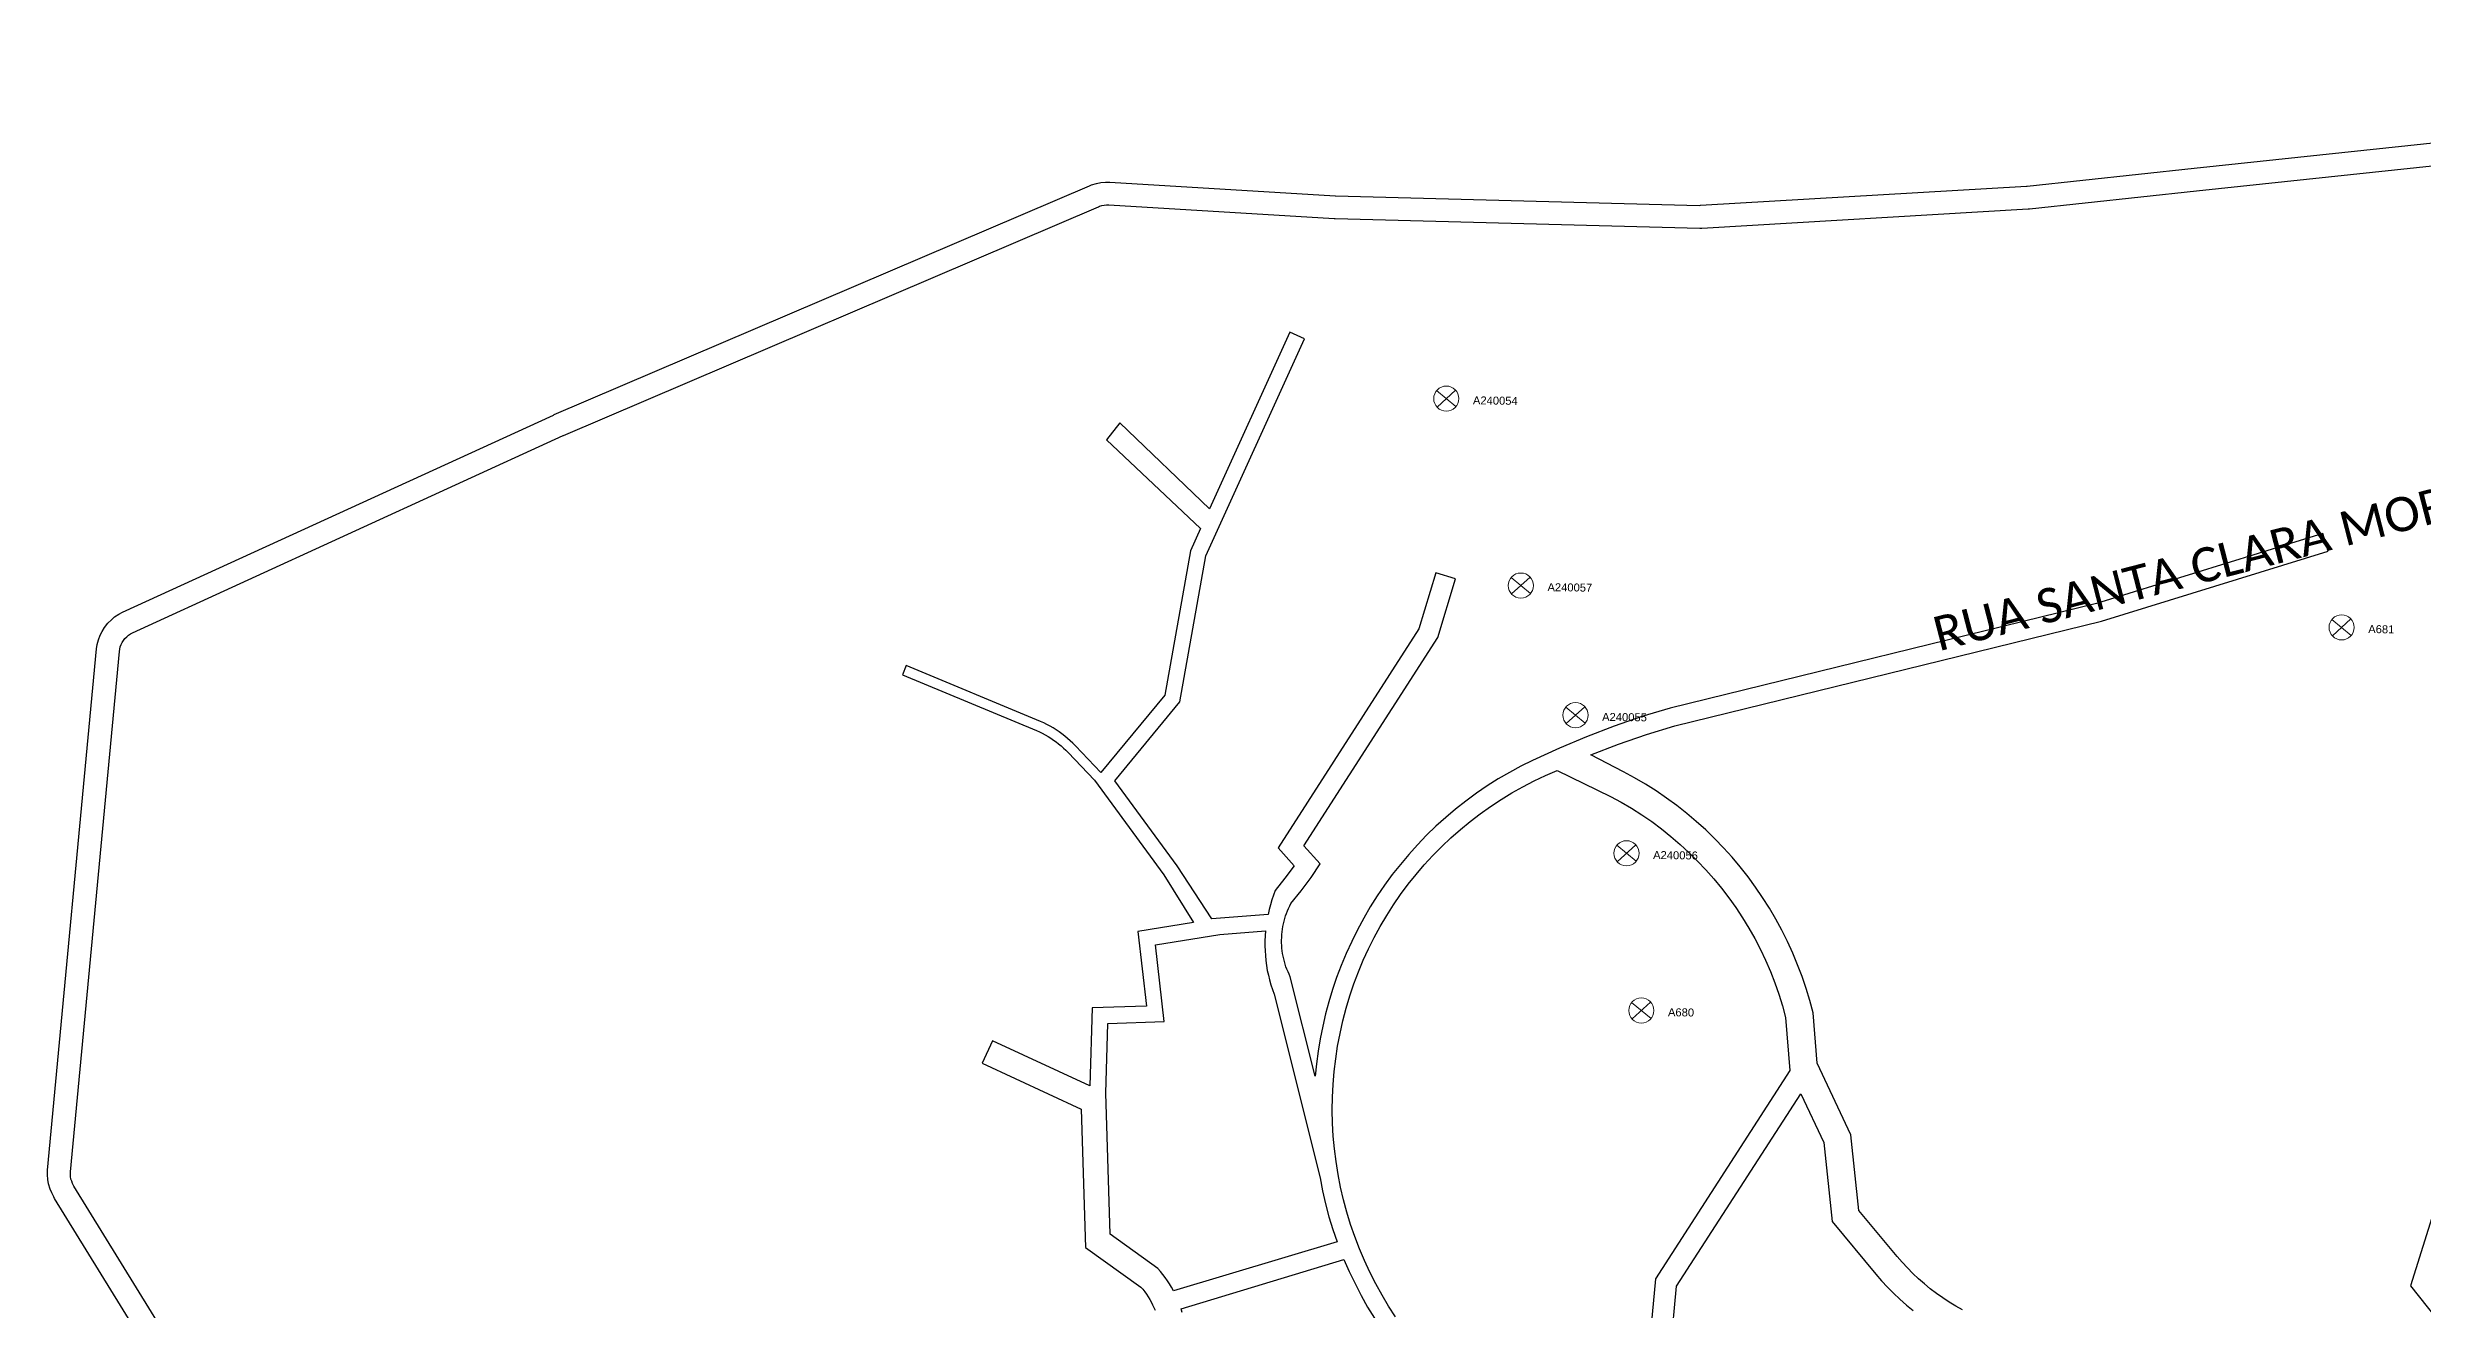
# Model space of a CAD drawing. Header units: millimetres. Extents: x 676447 to 689606, y 7455628 to 7463967.
# Drawn here: x 687349.9 to 687557.6, y 7459798.7 to 7459909.1 of the extents above; entities that cross this region are included whole.
import ezdxf

# ---------------------------------------------------------------- set-up
doc = ezdxf.new("R2010")
doc.units = ezdxf.units.MM
doc.header["$LTSCALE"] = 0.1
doc.header["$MEASUREMENT"] = 0
doc.linetypes.add('PHANTOM2', pattern=[1.25, 0.625, -0.125, 0.125, -0.125, 0.125, -0.125])
doc.layers.add('10.4-Postes', color=1, linetype='Continuous', lineweight=0)
for name, color, linetype in [('LEGENDAS_INFRAESTRUTURAS', 7, 'Continuous'), ('MUB_MEIOFIO', 7, 'Continuous'), ('MUB_QUADRAS', 7, 'Continuous'), ('MUB_SEGMENTO', 7, 'Continuous'), ('NOS_DE_INFRAESTRUTURA', 7, 'Continuous')]:
    doc.layers.add(name, color=color, linetype=linetype)
doc.styles.add('Legend', font='calibri.ttf')
doc.styles.get("Standard").update_dxf_attribs({"font": 'arial.ttf'})

# ---------------------------------------------------------------- blocks, each defined once
blk = doc.blocks.new('PTPT')
at = {"layer": '10.4-Postes', "color": 1, "linetype": 'PHANTOM2'}
for points in [[(-0.0000079, 0.0000104), (0.0000075, -0.000002)], [(0.000007, 0.0000109), (-0.0000074, -0.0000025)]]:
    blk.add_lwpolyline(points, dxfattribs=at)
at = {"layer": '10.4-Postes', "color": 1}
blk.add_circle((-0.0000002, 0.0000042), 0.00000987, dxfattribs=at)

msp = doc.modelspace()

# ---------------------------------------------------------------- linework, layer by layer
at = {"layer": 'MUB_MEIOFIO', "linetype": 'Continuous'}
msp.add_lwpolyline([(687372.14, 7459773.3), (687350.51, 7459808.42), (687350.43, 7459808.54), (687350.25, 7459808.9), (687350.12, 7459809.23), (687349.98, 7459809.68), (687349.92, 7459810.08), (687349.89, 7459810.48), (687349.9, 7459810.88), (687354.18, 7459856.51), (687354.23, 7459856.88), (687354.34, 7459857.31), (687354.5, 7459857.71), (687354.67, 7459858.04), (687354.88, 7459858.38), (687355.17, 7459858.77), (687355.47, 7459859.04), (687355.76, 7459859.3), (687356.13, 7459859.54), (687356.45, 7459859.71), (687394.13, 7459876.97), (687394.19, 7459877.01), (687441.02, 7459897.03), (687441.21, 7459897.12), (687441.63, 7459897.24), (687442.02, 7459897.32), (687442.42, 7459897.36), (687442.79, 7459897.36), (687462.5, 7459896.16), (687462.53, 7459896.16), (687494.39, 7459895.32), (687494.47, 7459895.33), (687522.98, 7459897), (687523.03, 7459897.01), (687537.64, 7459898.58), (687637.14, 7459909.14)], dxfattribs=at)
at = {"layer": 'MUB_QUADRAS', "linetype": 'Continuous'}
for points in [[(687373.88, 7459774.29), (687352.19, 7459809.5), (687352.17, 7459809.53), (687352.08, 7459809.72), (687352, 7459809.91), (687351.94, 7459810.11), (687351.91, 7459810.32), (687351.89, 7459810.53), (687351.9, 7459810.74), (687356.17, 7459856.28), (687356.2, 7459856.49), (687356.25, 7459856.69), (687356.33, 7459856.89), (687356.42, 7459857.07), (687356.53, 7459857.25), (687356.66, 7459857.42), (687356.81, 7459857.56), (687356.97, 7459857.7), (687357.14, 7459857.81), (687357.33, 7459857.91), (687394.99, 7459875.17), (687395.03, 7459875.19), (687441.82, 7459895.2), (687441.91, 7459895.24), (687442.11, 7459895.3), (687442.31, 7459895.34), (687442.52, 7459895.36), (687442.73, 7459895.36), (687462.44, 7459894.16), (687462.5, 7459894.16), (687494.42, 7459893.32), (687494.59, 7459893.33), (687523.14, 7459895.01), (687523.24, 7459895.02), (687537.85, 7459896.59), (687637.37, 7459907.15)], [(687517.39, 7459798.65), (687516.8, 7459798.98), (687516.23, 7459799.34), (687515.66, 7459799.71), (687515.11, 7459800.1), (687514.57, 7459800.51), (687514.05, 7459800.94), (687513.54, 7459801.39), (687513.05, 7459801.85), (687512.57, 7459802.33), (687512.11, 7459802.83), (687511.67, 7459803.34), (687508.32, 7459807.37), (687507.63, 7459813.98), (687504.68, 7459820.24), (687504.31, 7459824.66), (687504.03, 7459825.73), (687503.71, 7459826.79), (687503.35, 7459827.84), (687502.96, 7459828.87), (687502.54, 7459829.89), (687502.08, 7459830.9), (687501.58, 7459831.89), (687501.05, 7459832.86), (687500.49, 7459833.81), (687499.9, 7459834.75), (687499.28, 7459835.66), (687498.63, 7459836.55), (687497.94, 7459837.42), (687497.23, 7459838.27), (687496.49, 7459839.09), (687495.72, 7459839.89), (687494.92, 7459840.66), (687494.1, 7459841.4), (687493.26, 7459842.11), (687492.39, 7459842.8), (687491.5, 7459843.45), (687490.59, 7459844.08), (687489.65, 7459844.67), (687488.7, 7459845.23), (687487.73, 7459845.76), (687484.89, 7459847.24), (687487.3, 7459848.17), (687489.75, 7459849.01), (687492.22, 7459849.78), (687529.54, 7459858.93), (687549.38, 7459865.07), (687548.9, 7459866.61), (687529.11, 7459860.48), (687491.81, 7459851.33), (687489.34, 7459850.58), (687486.91, 7459849.74), (687484.5, 7459848.82), (687482.13, 7459847.83), (687479.78, 7459846.75), (687478.76, 7459846.24), (687477.76, 7459845.7), (687476.77, 7459845.12), (687475.81, 7459844.51), (687474.87, 7459843.87), (687473.95, 7459843.19), (687473.05, 7459842.48), (687472.18, 7459841.75), (687471.33, 7459840.98), (687470.51, 7459840.19), (687469.72, 7459839.37), (687468.95, 7459838.52), (687468.22, 7459837.64), (687467.51, 7459836.75), (687466.84, 7459835.82), (687466.19, 7459834.88), (687465.58, 7459833.92), (687465.01, 7459832.93), (687464.46, 7459831.93), (687463.96, 7459830.9), (687463.48, 7459829.86), (687463.04, 7459828.81), (687462.64, 7459827.74), (687462.29, 7459826.69), (687461.97, 7459825.63), (687461.68, 7459824.56), (687461.43, 7459823.48), (687461.21, 7459822.39), (687461.03, 7459821.3), (687460.88, 7459820.2), (687460.77, 7459819.1), (687458.59, 7459827.82), (687458.48, 7459828.03), (687458.39, 7459828.25), (687458.3, 7459828.47), (687458.21, 7459828.69), (687458.14, 7459828.91), (687458.07, 7459829.14), (687458.01, 7459829.37), (687457.96, 7459829.61), (687457.92, 7459829.84), (687457.89, 7459830.08), (687457.86, 7459830.31), (687457.84, 7459830.55), (687457.83, 7459830.79), (687457.83, 7459831.02), (687457.84, 7459831.26), (687457.85, 7459831.5), (687457.87, 7459831.74), (687457.9, 7459831.97), (687457.94, 7459832.21), (687457.99, 7459832.44), (687458.05, 7459832.67), (687458.11, 7459832.9), (687458.18, 7459833.13), (687458.26, 7459833.35), (687458.35, 7459833.57), (687458.44, 7459833.79), (687458.54, 7459834.01), (687458.65, 7459834.22), (687459.54, 7459835.34), (687460.4, 7459836.5), (687461.2, 7459837.69), (687459.76, 7459839.28), (687471.48, 7459857.5), (687473.03, 7459862.65), (687471.32, 7459863.17), (687469.84, 7459858.25), (687457.52, 7459839.09), (687458.93, 7459837.53), (687458.12, 7459836.43), (687457.27, 7459835.35), (687457.11, 7459834.94), (687456.97, 7459834.53), (687456.85, 7459834.11), (687456.73, 7459833.69), (687456.64, 7459833.26), (687451.72, 7459832.88), (687448.68, 7459837.52), (687443.23, 7459844.97), (687448.93, 7459851.86), (687451.2, 7459864.66), (687459.83, 7459883.64), (687458.55, 7459884.22), (687451.52, 7459868.75), (687443.67, 7459876.28), (687442.52, 7459874.8), (687450.73, 7459867.03), (687449.85, 7459865.08), (687447.62, 7459852.47), (687442.01, 7459845.69), (687439.79, 7459848.03), (687439.57, 7459848.25), (687439.34, 7459848.47), (687439.11, 7459848.67), (687438.87, 7459848.87), (687438.62, 7459849.06), (687438.37, 7459849.25), (687438.11, 7459849.42), (687437.85, 7459849.59), (687437.58, 7459849.74), (687437.3, 7459849.89), (687437.02, 7459850.03), (687436.74, 7459850.16), (687424.98, 7459855.05), (687424.66, 7459854.24), (687436.39, 7459849.36), (687436.65, 7459849.24), (687436.9, 7459849.12), (687437.15, 7459848.98), (687437.4, 7459848.84), (687437.64, 7459848.69), (687437.87, 7459848.53), (687438.1, 7459848.37), (687438.32, 7459848.19), (687438.54, 7459848.01), (687438.75, 7459847.83), (687438.96, 7459847.63), (687439.16, 7459847.43), (687441.45, 7459845.02), (687447.52, 7459836.73), (687450.13, 7459832.57), (687445.25, 7459831.78), (687446, 7459825.24), (687441.27, 7459825.08), (687441.06, 7459818.27), (687432.55, 7459822.21), (687431.64, 7459820.24), (687440.31, 7459816.22), (687440.68, 7459804.13), (687445.53, 7459800.66), (687445.7, 7459800.46), (687445.86, 7459800.24), (687446.02, 7459800.03), (687446.16, 7459799.81), (687446.3, 7459799.58), (687446.43, 7459799.35), (687446.55, 7459799.11), (687446.66, 7459798.87), (687446.77, 7459798.63)], [(687467.8, 7459798.04), (687467.19, 7459798.99), (687466.61, 7459799.96), (687466.06, 7459800.94), (687465.55, 7459801.95), (687465.08, 7459802.97), (687464.64, 7459804.01), (687464.23, 7459805.07), (687463.86, 7459806.14), (687463.53, 7459807.21), (687463.24, 7459808.3), (687462.99, 7459809.4), (687462.77, 7459810.51), (687462.59, 7459811.63), (687462.45, 7459812.75), (687462.35, 7459813.87), (687462.29, 7459815), (687462.26, 7459816.13), (687462.28, 7459817.26), (687462.33, 7459818.38), (687462.43, 7459819.51), (687462.56, 7459820.63), (687462.73, 7459821.75), (687462.94, 7459822.85), (687463.19, 7459823.96), (687463.47, 7459825.05), (687463.8, 7459826.13), (687464.16, 7459827.2), (687464.55, 7459828.24), (687464.97, 7459829.26), (687465.43, 7459830.26), (687465.92, 7459831.25), (687466.45, 7459832.22), (687467.02, 7459833.18), (687467.61, 7459834.11), (687468.24, 7459835.02), (687468.9, 7459835.91), (687469.59, 7459836.77), (687470.31, 7459837.61), (687471.06, 7459838.43), (687471.83, 7459839.21), (687472.64, 7459839.97), (687473.47, 7459840.71), (687474.32, 7459841.41), (687475.2, 7459842.08), (687476.1, 7459842.72), (687477.03, 7459843.33), (687477.97, 7459843.9), (687478.94, 7459844.44), (687479.92, 7459844.95), (687480.92, 7459845.42), (687481.94, 7459845.86), (687486.6, 7459843.6), (687487.53, 7459843.09), (687488.44, 7459842.56), (687489.33, 7459841.99), (687490.2, 7459841.39), (687491.05, 7459840.75), (687491.88, 7459840.09), (687492.68, 7459839.4), (687493.46, 7459838.69), (687494.22, 7459837.94), (687494.94, 7459837.18), (687495.64, 7459836.38), (687496.31, 7459835.56), (687496.96, 7459834.72), (687497.57, 7459833.86), (687498.15, 7459832.97), (687498.7, 7459832.07), (687499.22, 7459831.15), (687499.71, 7459830.21), (687500.16, 7459829.25), (687500.58, 7459828.28), (687500.96, 7459827.29), (687501.31, 7459826.29), (687501.63, 7459825.28), (687501.91, 7459824.26), (687502.29, 7459819.6), (687490.52, 7459801.38), (687489.4, 7459789.22)], [(687452.44, 7459831.52), (687456.42, 7459831.82), (687456.39, 7459831.39), (687456.37, 7459830.96), (687456.37, 7459830.53), (687456.38, 7459830.09), (687456.41, 7459829.66), (687456.45, 7459829.23), (687456.51, 7459828.8), (687456.58, 7459828.37), (687456.67, 7459827.95), (687456.77, 7459827.53), (687456.89, 7459827.11), (687457.02, 7459826.7), (687457.17, 7459826.29), (687461.19, 7459810.22), (687461.41, 7459809.08), (687461.67, 7459807.94), (687461.97, 7459806.81), (687462.31, 7459805.7), (687462.69, 7459804.6), (687448.36, 7459800.34), (687448.2, 7459800.64), (687448.03, 7459800.93), (687447.84, 7459801.21), (687447.65, 7459801.49), (687447.44, 7459801.76), (687447.23, 7459802.03), (687447.01, 7459802.28), (687442.82, 7459805.28), (687442.44, 7459817.63), (687442.63, 7459823.73), (687447.56, 7459823.9), (687446.79, 7459830.61), (687452.44, 7459831.52)], [(687491.38, 7459789.99), (687492.37, 7459800.74), (687503.24, 7459817.58), (687505.25, 7459813.32), (687505.98, 7459806.38), (687509.8, 7459801.79), (687510.3, 7459801.21), (687510.81, 7459800.65), (687511.35, 7459800.11), (687511.9, 7459799.59), (687512.48, 7459799.08), (687513.07, 7459798.6)], [(687561.82, 7459817.52), (687556.58, 7459800.75), (687558.82, 7459797.93)], [(687449.13, 7459798.44), (687449.03, 7459798.76), (687463.28, 7459803.07)], [(687463.28, 7459803.07), (687463.28, 7459803.07), (687463.75, 7459802.01), (687464.25, 7459800.96), (687464.78, 7459799.93), (687465.35, 7459798.91), (687465.96, 7459797.92)]]:
    msp.add_lwpolyline(points, dxfattribs=at)

# ---------------------------------------------------------------- block references
at = {"layer": 'NOS_DE_INFRAESTRUTURA', "color": 1}
for p, xscale, yscale, zscale, rotation in [((687472.25, 7459877.94), 111319.4907932735, 111319.4907932735, 111319.4907932735, 359.2865347534354), ((687478.77, 7459861.58), 111319.4907932736, 111319.4907932736, 111319.4907932736, 359.2865048529709), ((687550.56, 7459857.92), 111319.4907932736, 111319.4907932736, 111319.4907932736, 359.2862306771995), ((687483.55, 7459850.24), 111319.4907932735, 111319.4907932735, 111319.4907932735, 359.2864831228434), ((687488.01, 7459838.15), 111319.4907932736, 111319.4907932736, 111319.4907932736, 359.2864623721743), ((687489.31, 7459824.39), 111319.4907932735, 111319.4907932735, 111319.4907932735, 359.2864531250487)]:
    msp.add_blockref('PTPT', p, dxfattribs=dict(at, xscale=xscale, yscale=yscale, zscale=zscale, rotation=rotation))

# ---------------------------------------------------------------- texts
at = {"layer": 'LEGENDAS_INFRAESTRUTURAS', "color": 1}
for s, rotation, p in [('A240054', 359.2865, (687474.56, 7459877.91)), ('A240057', 359.2865, (687481.08, 7459861.56)), ('A681', 359.2862, (687552.87, 7459857.89)), ('A240055', 359.2865, (687485.86, 7459850.21)), ('A240056', 359.2865, (687490.32, 7459838.12)), ('A680', 359.2864, (687491.62, 7459824.36))]:
    msp.add_text(s, height=0.7, rotation=rotation, dxfattribs=at).set_placement(p)
at = {"layer": 'MUB_SEGMENTO', "color": 253, "style": 'Legend'}
msp.add_text('RUA SANTA CLARA MORRO BABILONIA', height=3, rotation=14.4809, dxfattribs=at).set_placement((687515.31, 7459856.29))

doc.saveas('drawing.dxf')
